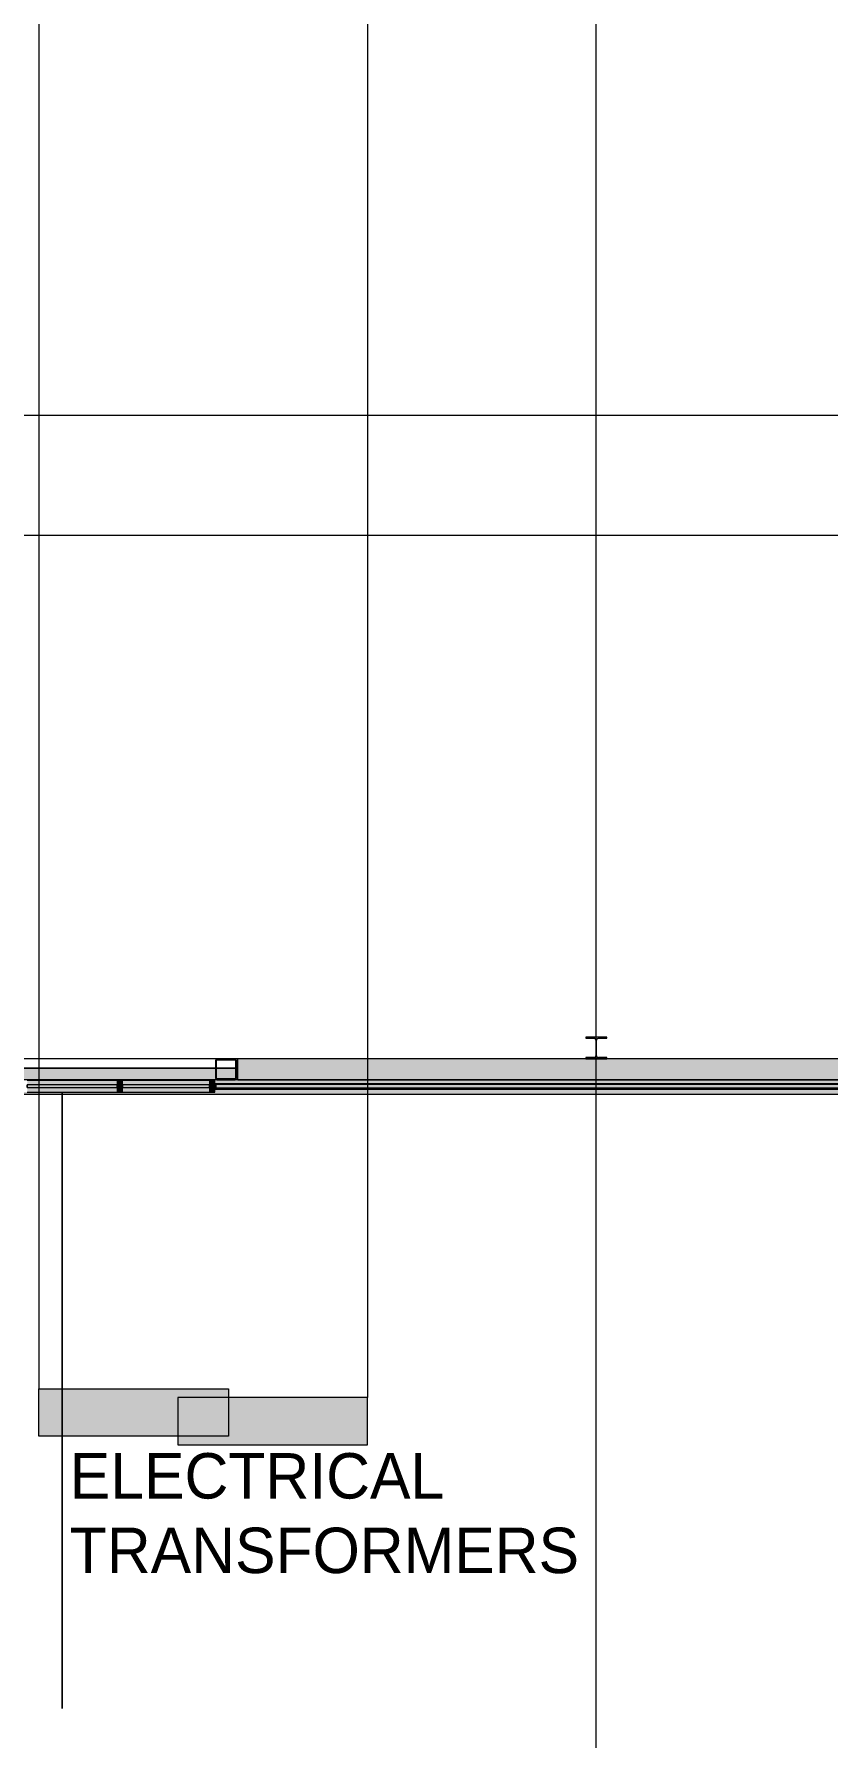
# Model space of a CAD drawing. Header units: inches. Extents: x 25369 to 33161, y -23509 to -20274.
# Drawn here: x 28801 to 29103, y -23045 to -22398 of the extents above; entities that cross this region are included whole.
import ezdxf

# ---------------------------------------------------------------- set-up
doc = ezdxf.new("R2010")
doc.units = ezdxf.units.IN
doc.header["$MEASUREMENT"] = 0
doc.linetypes.add('Dash 1_16_', pattern=[0.125, 0.0625, -0.0625])
doc.linetypes.add('Grid Line 1_2_', pattern=[0.875, 0.5, -0.125, 0.125, -0.125])
for name, color, linetype, lineweight in [('A-DETL', 90, 'Continuous', 9), ('A-FLOR', 192, 'Continuous', 9), ('A-GLAZ-CURT', 52, 'Continuous', 9), ('A-GLAZ-CWMG', 51, 'Continuous', 9), ('A-WALL', 113, 'Continuous', 9), ('A-WALL-PATT', 111, 'Continuous', 25), ('C-TOPO', 7, 'Continuous', 9), ('Conc', 7, 'Continuous', 13), ('G-ANNO-SYMB', 111, 'Continuous', 9), ('G-ANNO-TEXT', 231, 'Continuous', 9), ('L-SITE-WALL', 31, 'Continuous', 9), ('S-BEAM', 12, 'Continuous', 9), ('S-COLS', 52, 'Continuous', 9), ('S-GRID', 1, 'Continuous', 9)]:
    doc.layers.add(name, color=color, linetype=linetype, lineweight=lineweight)
doc.styles.add('Century Gothic', font='GOTHIC.TTF', dxfattribs={"height": 17.245342})

# ---------------------------------------------------------------- blocks, each defined once
blk = doc.blocks.new('Struct_Xcel_Sports Complex_rvt-2-Overall Floor Plan')
at = {"layer": 'L-SITE-WALL', "lineweight": 5}
h = blk.add_hatch(color=254, dxfattribs=at)
h.paths.add_polyline_path([(25977.95, -22798.8), (25981.02, -22798.8), (25981.02, -22795.43), (26018.08, -22795.43), (26018.08, -22798.8), (26088.45, -22798.8), (26088.45, -22795.43), (26123.27, -22795.43), (26123.27, -22790.8), (25980.77, -22790.8), (25980.77, -22798.62), (25836.27, -22798.62), (25836.27, -22795.3), (25797.58, -22795.3), (25797.58, -22798.62), (25672.89, -22798.62), (25672.83, -22798.48), (25336.81, -22798.43), (25336.81, -22796.91), (25501.08, -22796.91), (25501.08, -22796.55), (25336.74, -22796.55), (25336.74, -22798.62), (25244.4, -22798.62), (25244.4, -22798.8), (25797.83, -22798.8), (25797.83, -22795.43), (25836.02, -22795.43), (25836.02, -22798.8), (25976.39, -22798.8)], flags=0)
h.paths.add_polyline_path([(25170.82, -22798.8), (25243.4, -22798.8), (25243.4, -22798.62), (25112.52, -22798.62), (25112.52, -22795.3), (25074.08, -22795.3), (25074.08, -22795.43), (25112.27, -22795.44), (25112.27, -22798.8), (25170.39, -22798.8)], flags=0)
h.paths.add_polyline_path([(25074.08, -22798.8), (25074.08, -22798.62), (24244.02, -22798.62), (24244.02, -22790.8), (24137.7, -22790.8), (24137.7, -22795.43), (24172.52, -22795.43), (24172.52, -22798.8), (24207.7, -22798.8), (24207.7, -22795.43), (24243.77, -22795.43), (24243.77, -22798.8), (25073.33, -22798.8)], flags=0)
h.paths.add_polyline_path([(23907.48, -22798.8), (23954.52, -22798.8), (23954.52, -22795.43), (24132.95, -22795.43), (24132.95, -22790.8), (23954.27, -22790.8), (23954.27, -22798.62), (23375.52, -22798.62), (23375.52, -22795.3), (22949.77, -22795.28), (22949.77, -22790.8), (22949.27, -22790.8), (22949.24, -22794.66), (22949.02, -22795.12), (22948.57, -22795.3), (22941.9, -22795.28), (22941.47, -22795.1), (22941.27, -22794.6), (22941.27, -22790.8), (22810.7, -22790.8), (22810.7, -22798.62), (22652.4, -22798.62), (22652.4, -22798.8), (22811.39, -22798.8), (22811.39, -22795.43), (22832.58, -22795.43), (22832.58, -22798.8), (22867.77, -22798.8), (22867.77, -22795.43), (22941.02, -22795.43), (22941.02, -22798.8), (23337.08, -22798.8), (23337.08, -22795.43), (23375.27, -22795.43), (23375.27, -22798.8), (23837.3, -22798.8)], flags=0)
h.paths.add_polyline_path([(22651.4, -22798.8), (22651.4, -22798.62), (22458.77, -22798.62), (22458.77, -22795.3), (22420.08, -22795.3), (22420.08, -22798.62), (22314.02, -22798.62), (22314.02, -22790.8), (22171.52, -22790.8), (22171.52, -22795.43), (22313.77, -22795.43), (22313.77, -22798.8), (22420.33, -22798.8), (22420.33, -22795.43), (22458.52, -22795.43), (22458.52, -22798.8), (22644.14, -22798.8)], flags=0)
h.paths.add_polyline_path([(22059.02, -22798.8), (22059.58, -22798.8), (22059.58, -22795.43), (22059.02, -22795.43), (22059.02, -22798.8)], flags=0)
h.paths.add_polyline_path([(22941.33, -22798.48), (22941.33, -22796.91), (23336.77, -22796.91), (23336.77, -22798.48), (22959.98, -22798.48)], flags=0)
h.paths.add_polyline_path([(25505.64, -22796.91), (25517.89, -22796.91), (25517.89, -22795.3), (25505.64, -22795.3)], flags=0)
h.paths.add_polyline_path([(22061.58, -22795.43), (22166.77, -22795.43), (22166.77, -22790.8), (22061.52, -22790.8), (22061.52, -22795.43)], flags=0)
h.paths.add_polyline_path([(26199.02, -22795.43), (26281.52, -22795.43), (26281.52, -22790.8), (26128.02, -22790.8), (26128.02, -22795.43), (26198.02, -22795.43)], flags=0)
h.paths.add_polyline_path([(22941.96, -22794.95), (22948.57, -22794.95), (22948.81, -22794.85), (22948.92, -22794.6), (22948.92, -22790.8), (22941.61, -22790.8), (22941.64, -22794.66), (22941.72, -22794.85)], flags=0)
h = blk.add_hatch(color=254, dxfattribs=at)
h.paths.add_polyline_path([(25662.12, -22798.48), (25672.83, -22798.48), (25672.83, -22796.91), (25336.81, -22796.91), (25336.81, -22798.48), (25644.57, -22798.48)], flags=0)
h.paths.add_polyline_path([(22959.98, -22798.48), (23336.77, -22798.48), (23336.77, -22796.91), (22941.33, -22796.91), (22941.33, -22798.48)], flags=0)
at = {"layer": 'A-DETL', "linetype": 'Dash 1_16_'}
for p, q in [((22941.96, -22787.3), (22810.7, -22787.3)), ((22949.77, -22787.3), (22948.57, -22787.3)), ((22941.96, -22795.3), (22810.7, -22795.3)), ((22949.77, -22795.3), (22948.57, -22795.3))]:
    blk.add_line(p, q, dxfattribs=at)
at = {"layer": 'A-FLOR', "color": 7}
for p, q in [((22941.27, -22790.8), (22810.7, -22790.8)), ((22948.92, -22790.8), (22941.61, -22790.8)), ((22949.77, -22790.8), (22949.27, -22790.8))]:
    blk.add_line(p, q, dxfattribs=at)
at = {"layer": 'L-SITE-WALL', "color": 7}
for p, q in [((22810.7, -22790.8), (22941.27, -22790.8)), ((22941.61, -22790.8), (22948.92, -22790.8)), ((22949.27, -22790.8), (22949.77, -22790.8)), ((23337.08, -22798.8), (22941.02, -22798.8))]:
    blk.add_line(p, q, dxfattribs=at)
blk = doc.blocks.new('W-Wide Flange-Column - B2_E-1389165-Overall Floor Plan')
at = {"layer": 'S-COLS', "lineweight": 15}
for p, q in [((4, 4.13), (-4, 4.13)), ((-4, 4.13), (-4, 3.69)), ((-4, 3.69), (-0.84, 3.69)), ((-0.14, 3), (-0.14, -3)), ((0.14, -3), (0.14, 3)), ((0.84, 3.69), (4, 3.69)), ((4, 3.69), (4, 4.13)), ((-0.84, -3.69), (-4, -3.69)), ((-4, -3.69), (-4, -4.12)), ((-4, -4.12), (4, -4.12)), ((4, -3.69), (0.84, -3.69)), ((4, -4.12), (4, -3.69))]:
    blk.add_line(p, q, dxfattribs=at)
for centre, start, end in [((-0.84, 3), 0, 90), ((0.84, 3), 90, 180), ((-0.84, -3), 270, 0), ((0.84, -3), 180, 270)]:
    blk.add_arc(centre, 0.691, start, end, dxfattribs=at)
blk = doc.blocks.new('System Panel - INSULATED LOW-E GLAZING _SEE ELEVATIONS FOR U-FACTOR_ SHGC_ _ LT_-1142335-Overall Floor Plan')
at = {"layer": 'A-GLAZ-CURT', "transparency": 33554649}
blk.add_hatch(color=256, dxfattribs=at).paths.add_polyline_path([(16.53, -0.25), (-16.53, -0.25), (-16.53, -1.25), (16.53, -1.25)], flags=0)
at = {"layer": 'A-GLAZ-CURT'}
for p, q in [((16.53, -0.25), (-16.53, -0.25)), ((-16.53, -0.25), (-16.53, -1.25)), ((-16.53, -1.25), (-16.53, -0.25)), ((16.53, -0.25), (-16.53, -0.25)), ((-16.53, -1.25), (16.53, -1.25)), ((-16.53, -1.25), (16.53, -1.25)), ((16.53, -1.25), (16.53, -0.25)), ((16.53, -0.25), (16.53, -1.25))]:
    blk.add_line(p, q, dxfattribs=at)
blk = doc.blocks.new('System Panel - INSULATED LOW-E GLAZING _SEE ELEVATIONS FOR U-FACTOR_ SHGC_ _ LT_-827433-Overall Floor Plan')
at = {"layer": 'A-GLAZ-CURT', "transparency": 33554649}
blk.add_hatch(color=256, dxfattribs=at).paths.add_polyline_path([(-17.09, -0.25), (-17.09, -1.25), (17.09, -1.25), (17.09, -0.25)], flags=0)
at = {"layer": 'A-GLAZ-CURT'}
for p, q in [((17.09, -0.25), (-17.09, -0.25)), ((-17.09, -0.25), (-17.09, -1.25)), ((-17.09, -1.25), (-17.09, -0.25)), ((17.09, -0.25), (-17.09, -0.25)), ((-17.09, -1.25), (17.09, -1.25)), ((-17.09, -1.25), (17.09, -1.25)), ((17.09, -1.25), (17.09, -0.25)), ((17.09, -0.25), (17.09, -1.25))]:
    blk.add_line(p, q, dxfattribs=at)
blk = doc.blocks.new('Rectangular Mullion - Exterior 2_ x 4_5_-V83-Overall Floor Plan')
at = {"layer": 'A-GLAZ-CWMG'}
h = blk.add_hatch(color=256, dxfattribs=at)
h.paths.add_polyline_path([(22924.88, -22799.93), (22939.02, -22799.93), (22939.02, -22798.18), (22905.95, -22798.18), (22905.95, -22799.93)], flags=0)
h.paths.add_polyline_path([(22924.88, -22797.18), (22939.02, -22797.18), (22939.02, -22795.43), (22905.95, -22795.43), (22905.95, -22797.18)], flags=0)
blk.add_hatch(color=256, dxfattribs=at).paths.add_polyline_path([(22924.88, -22798.18), (22939.02, -22798.18), (22939.02, -22797.18), (22905.95, -22797.18), (22905.95, -22798.18)], flags=0)
for p, q in [((22905.95, -22795.43), (22939.02, -22795.43)), ((22905.95, -22799.93), (22939.02, -22799.93))]:
    blk.add_line(p, q, dxfattribs=at)
blk = doc.blocks.new('Rectangular Mullion - Exterior 2_ x 4_5_-1305167-Overall Floor Plan')
at = {"layer": 'A-GLAZ-CWMG'}
h = blk.add_hatch(color=256, dxfattribs=at)
h.paths.add_polyline_path([(22869.77, -22799.93), (22903.95, -22799.93), (22903.95, -22798.18), (22869.77, -22798.18)], flags=0)
h.paths.add_polyline_path([(22869.77, -22797.18), (22903.95, -22797.18), (22903.95, -22795.43), (22869.77, -22795.43)], flags=0)
blk.add_hatch(color=256, dxfattribs=at).paths.add_polyline_path([(22903.95, -22798.18), (22903.95, -22797.18), (22869.77, -22797.18), (22869.77, -22798.18)], flags=0)
for p, q in [((22869.77, -22795.43), (22903.95, -22795.43)), ((22869.77, -22799.93), (22903.95, -22799.93))]:
    blk.add_line(p, q, dxfattribs=at)
blk = doc.blocks.new('Rectangular Mullion - Exterior 2_ x 4_5_-1142382-Overall Floor Plan')
at = {"layer": 'A-GLAZ-CWMG'}
blk.add_hatch(color=256, dxfattribs=at).paths.add_polyline_path([(0, -1.5), (0, 3), (-2, 3), (-2, -1.5)], flags=0)
at = {"layer": 'A-GLAZ-CWMG', "lineweight": 13}
for p, q in [((0, 3), (-2, 3)), ((-2, 3), (-2, -1.5)), ((0, -1.5), (0, 3)), ((-2, -1.5), (0, -1.5))]:
    blk.add_line(p, q, dxfattribs=at)
blk = doc.blocks.new('Rectangular Mullion - Exterior 2_ x 4_5_-827464-Overall Floor Plan')
at = {"layer": 'A-GLAZ-CWMG'}
blk.add_hatch(color=256, dxfattribs=at).paths.add_polyline_path([(1, -1.5), (-1, -1.5), (-1, 3), (1, 3)], flags=0)
at = {"layer": 'A-GLAZ-CWMG', "lineweight": 13}
for p, q in [((-1, 3), (1, 3)), ((-1, -1.5), (-1, 3)), ((1, 3), (1, -1.5)), ((1, -1.5), (-1, -1.5))]:
    blk.add_line(p, q, dxfattribs=at)
blk = doc.blocks.new('Girt_C - 8_D-1405511-Overall Floor Plan')
at = {"layer": 'S-BEAM'}
for points in [[(23375.52, -22787.49), (23375.52, -22787.3), (22949.77, -22787.33), (22949.77, -22787.49), (23363.54, -22787.49)], [(23375.52, -22795.12), (23375.52, -22787.49), (22949.77, -22787.49), (22949.77, -22795.12), (23363.54, -22795.12)], [(23375.52, -22795.3), (23375.52, -22795.12), (22949.77, -22795.12), (22949.77, -22795.3), (23363.54, -22795.3)]]:
    blk.add_hatch(color=256, dxfattribs=at).paths.add_polyline_path(points, flags=0)
for p, q in [((23081.89, -22787.3), (22949.77, -22787.3)), ((22949.77, -22787.49), (22949.77, -22787.3)), ((22949.77, -22795.12), (22949.77, -22787.49)), ((23371.39, -22787.3), (23089.89, -22787.3)), ((22949.77, -22795.3), (22949.77, -22795.12)), ((22949.77, -22795.3), (23375.52, -22795.3))]:
    blk.add_line(p, q, dxfattribs=at)
blk = doc.blocks.new('Section - 3_32_ x 3_8_-18514-Overall Floor Plan')
at = {"layer": 'G-ANNO-SYMB'}
blk.add_hatch(color=256, dxfattribs=at).paths.add_polyline_path([(0, 0.375), (0, 0), (-0.09375, 0), (-0.09375, 0.375)], flags=0)
for p, q in [((0, 0.375), (-0.09375, 0.375)), ((-0.09375, 0.375), (-0.09375, 0)), ((0, 0), (0, 0.375)), ((-0.09375, 0), (0, 0))]:
    blk.add_line(p, q, dxfattribs=at)

msp = doc.modelspace()

# ---------------------------------------------------------------- hatches: boundary and pattern name
at = {"layer": 'A-WALL-PATT', "lineweight": 9, "transparency": 33554649}
msp.add_hatch(color=256, dxfattribs=at).paths.add_polyline_path([(29204.94, -22798.48), (29265.89, -22798.48), (29265.89, -22796.91), (28870.45, -22796.91), (28870.45, -22798.48), (28924.2, -22798.48)], flags=0)
at = {"layer": 'L-SITE-WALL', "lineweight": 5}
h = msp.add_hatch(color=256, dxfattribs=at)
h.paths.add_polyline_path([(32187.82, -22800.8), (32216.02, -22800.8), (32216.02, -22798.8), (32215.14, -22798.8), (32215.14, -22799.93), (32017.58, -22799.93), (32017.58, -22798.8), (31947.2, -22798.8), (31947.2, -22799.93), (31910.14, -22799.93), (31910.14, -22798.8), (31765.14, -22798.8), (31765.14, -22799.93), (31726.95, -22799.93), (31726.95, -22798.8), (31173.53, -22798.8), (31173.53, -22800.8), (32152.73, -22800.8)], flags=0)
h.paths.add_polyline_path([(31163.21, -22799.27), (31163.06, -22799.4), (31163.21, -22799.33)], flags=0)
h.paths.add_polyline_path([(31169.33, -22799.27), (31169.39, -22799.4), (31169.56, -22799.39), (31169.36, -22799.28)], flags=0)
h.paths.add_polyline_path([(31161.87, -22800.8), (31161.92, -22800.72), (31161.87, -22800.58), (31161.87, -22799.4), (31162.72, -22799.4), (31162.75, -22799.25), (31164.31, -22799.13), (31169.33, -22799.21), (31169.35, -22799.26), (31169.84, -22799.29), (31169.84, -22799.37), (31169.9, -22799.4), (31170.67, -22799.4), (31170.67, -22800.8), (31172.53, -22800.8), (31172.53, -22798.8), (31041.39, -22798.8), (31041.39, -22799.93), (31003.2, -22799.93), (31003.2, -22798.8), (30172.89, -22798.8), (30172.89, -22799.93), (30136.83, -22799.93), (30136.83, -22798.8), (30101.64, -22798.8), (30101.64, -22799.93), (29883.64, -22799.93), (29883.64, -22798.8), (29304.39, -22798.8), (29304.39, -22799.93), (29266.2, -22799.93), (29266.2, -22798.8), (28870.14, -22798.8), (28870.14, -22799.93), (28796.89, -22799.93), (28796.89, -22798.8), (28761.7, -22798.8), (28761.7, -22799.93), (28740.52, -22799.93), (28740.52, -22798.8), (28581.53, -22798.8), (28581.53, -22800.8), (31161.36, -22800.8)], flags=0)
h.paths.add_polyline_path([(31162.31, -22800.8), (31162.31, -22800.72), (31162.29, -22800.8)], flags=0)
h.paths.add_polyline_path([(31170.18, -22800.8), (31170.27, -22800.72), (31170.22, -22800.71)], flags=0)
h.paths.add_polyline_path([(28571.21, -22799.27), (28571.06, -22799.4), (28571.21, -22799.33)], flags=0)
h.paths.add_polyline_path([(28577.33, -22799.27), (28577.39, -22799.4), (28577.45, -22799.33), (28577.36, -22799.28)], flags=0)
h.paths.add_polyline_path([(28555.72, -22800.8), (28569.92, -22800.72), (28569.87, -22800.58), (28569.87, -22799.4), (28570.72, -22799.4), (28570.75, -22799.25), (28572.31, -22799.13), (28577.33, -22799.21), (28577.35, -22799.26), (28577.84, -22799.29), (28577.84, -22799.37), (28577.9, -22799.4), (28578.67, -22799.4), (28578.67, -22800.8), (28580.53, -22800.8), (28580.53, -22798.8), (28387.64, -22798.8), (28387.64, -22799.93), (28349.45, -22799.93), (28349.45, -22798.8), (28242.89, -22798.8), (28242.89, -22799.93), (27988.7, -22799.93), (27988.7, -22798.8), (27988.14, -22798.8), (27988.14, -22799.93), (27986.14, -22799.93), (27986.14, -22798.8), (27985.27, -22798.8), (27985.27, -22800.8), (28538.18, -22800.8)], flags=0)
at = {"layer": 'S-COLS'}
h = msp.add_hatch(dxfattribs=at)
h.set_pattern_fill('FP_13', color=256, style=0, pattern_type=2)
h.set_pattern_definition([(45, (5929.126, 0), (-19.00703, 19.00703), []), (45, (5929.126, 28.8), (-19.00703, 19.00703), [])])
h.paths.add_polyline_path([(28871.09, -22795.3), (28877.69, -22795.3), (28878.19, -22795.1), (28878.39, -22794.6), (28878.39, -22788), (28878.19, -22787.51), (28877.69, -22787.3), (28871.09, -22787.3), (28870.6, -22787.51), (28870.39, -22788), (28870.39, -22794.6), (28870.6, -22795.1)], flags=0)
h.paths.add_polyline_path([(28871.09, -22794.95), (28870.84, -22794.85), (28870.74, -22794.6), (28870.74, -22788), (28870.84, -22787.75), (28871.09, -22787.65), (28877.69, -22787.65), (28877.94, -22787.75), (28878.04, -22788), (28878.04, -22794.6), (28877.94, -22794.85), (28877.69, -22794.95)], flags=0)

# ---------------------------------------------------------------- linework, layer by layer
at = {"layer": 'A-WALL', "lineweight": 25}
for p, q in [((29265.89, -22796.91), (28870.45, -22796.91)), ((28870.45, -22796.91), (28870.45, -22798.48)), ((28870.45, -22798.48), (29265.89, -22798.48))]:
    msp.add_line(p, q, dxfattribs=at)
at = {"layer": 'C-TOPO'}
for p, q in [((28812.14, -22799.93), (28812.14, -23034)), ((28812.14, -23034), (28812.14, -22799.93))]:
    msp.add_line(p, q, dxfattribs=at)
at = {"layer": 'Conc'}
msp.add_line((28812.14, -23034), (28812.14, -22799.93), dxfattribs=at)
at = {"layer": 'G-ANNO-SYMB'}
for p, q in [((28803.28, -21006.81), (28803.28, -22912.57)), ((28928.09, -21010.08), (28928.09, -22915.85)), ((32512.73, -22588.63), (27922.79, -22588.63))]:
    msp.add_line(p, q, dxfattribs=at)
at = {"layer": 'L-SITE-WALL'}
for p, q in [((28870.14, -22798.8), (29266.2, -22798.8)), ((31161.95, -22800.8), (28581.51, -22800.8))]:
    msp.add_line(p, q, dxfattribs=at)
at = {"layer": 'S-COLS', "lineweight": 15}
for p, q in [((28870.39, -22788), (28870.39, -22794.6)), ((28870.74, -22794.6), (28870.74, -22788)), ((28877.69, -22787.3), (28871.09, -22787.3)), ((28871.09, -22787.65), (28877.69, -22787.65)), ((28878.04, -22788), (28878.04, -22794.6)), ((28878.39, -22794.6), (28878.39, -22788)), ((28877.69, -22794.95), (28871.09, -22794.95)), ((28871.09, -22795.3), (28877.69, -22795.3))]:
    msp.add_line(p, q, dxfattribs=at)
for centre, radius, start, end in [((28871.09, -22788), 0.698, 90, 180), ((28871.09, -22788), 0.349, 90, 180), ((28877.69, -22788), 0.698, 0, 90), ((28877.69, -22788), 0.349, 0, 90), ((28871.09, -22794.6), 0.698, 180, 270), ((28871.09, -22794.6), 0.349, 180, 270), ((28877.69, -22794.6), 0.698, 270, 0), ((28877.69, -22794.6), 0.349, 270, 0)]:
    msp.add_arc(centre, radius, start, end, dxfattribs=at)
at = {"layer": 'S-GRID', "linetype": 'Grid Line 1_2_'}
for p, q in [((29015.02, -23095.8), (29015.02, -20550.05)), ((29015.02, -23413.24), (29015.02, -20902.43)), ((32356.47, -22543.05), (27400.49, -22543.05)), ((32648.19, -22543.05), (27719.33, -22543.05)), ((32356.47, -22787.3), (27400.49, -22787.3)), ((32648.19, -22787.3), (27719.33, -22787.3)), ((32260.47, -22795.3), (27496.49, -22795.3)), ((32552.19, -22795.3), (27844.64, -22795.3))]:
    msp.add_line(p, q, dxfattribs=at)

# ---------------------------------------------------------------- block references
at = {"lineweight": 5}
msp.add_blockref('Struct_Xcel_Sports Complex_rvt-2-Overall Floor Plan', (5929.13, 0), dxfattribs=at)
at = {"layer": 'A-GLAZ-CURT', "rotation": 180}
for name, p in [('System Panel - INSULATED LOW-E GLAZING _SEE ELEVATIONS FOR U-FACTOR_ SHGC_ _ LT_-827433-Overall Floor Plan', (28815.99, -22798.43)), ('System Panel - INSULATED LOW-E GLAZING _SEE ELEVATIONS FOR U-FACTOR_ SHGC_ _ LT_-1142335-Overall Floor Plan', (28851.61, -22798.43))]:
    msp.add_blockref(name, p, dxfattribs=at)
at = {"layer": 'A-GLAZ-CWMG'}
for name, p in [('Rectangular Mullion - Exterior 2_ x 4_5_-1305167-Overall Floor Plan', (5929.13, 0)), ('Rectangular Mullion - Exterior 2_ x 4_5_-V83-Overall Floor Plan', (5929.13, 0)), ('Rectangular Mullion - Exterior 2_ x 4_5_-1142382-Overall Floor Plan', (28870.14, -22798.43))]:
    msp.add_blockref(name, p, dxfattribs=at)
at = {"layer": 'A-GLAZ-CWMG', "extrusion": (0, 0, -1)}
msp.add_blockref('Rectangular Mullion - Exterior 2_ x 4_5_-827464-Overall Floor Plan', (-28834.08, -22798.43), dxfattribs=at)
at = {"layer": 'G-ANNO-SYMB', "extrusion": (0, 0, -1), "xscale": 191.9999999999999, "yscale": 191.9999999999999, "zscale": 191.9999999999999, "rotation": 90.00000000000053}
msp.add_blockref('Section - 3_32_ x 3_8_-18514-Overall Floor Plan', (-28803.28, -22912.57), dxfattribs=at)
at = {"layer": 'G-ANNO-SYMB', "xscale": 191.9999999999999, "yscale": 191.9999999999999, "zscale": 191.9999999999999, "rotation": 89.99999999999947}
msp.add_blockref('Section - 3_32_ x 3_8_-18514-Overall Floor Plan', (28928.09, -22915.85), dxfattribs=at)
at = {"layer": 'S-BEAM'}
msp.add_blockref('Girt_C - 8_D-1405511-Overall Floor Plan', (5929.13, 0), dxfattribs=at)
at = {"layer": 'S-COLS', "rotation": 180}
msp.add_blockref('W-Wide Flange-Column - B2_E-1389165-Overall Floor Plan', (29015.02, -22783.18), dxfattribs=at)

# ---------------------------------------------------------------- texts
at = {"layer": 'G-ANNO-TEXT', "color": 145, "insert": (28815.05, -22937), "char_height": 17.2453, "width": 213.84, "attachment_point": 1, "line_spacing_factor": 0.984117, "style": 'Century Gothic'}
msp.add_mtext('ELECTRICAL\\PTRANSFORMERS', dxfattribs=at)

doc.saveas('drawing.dxf')
